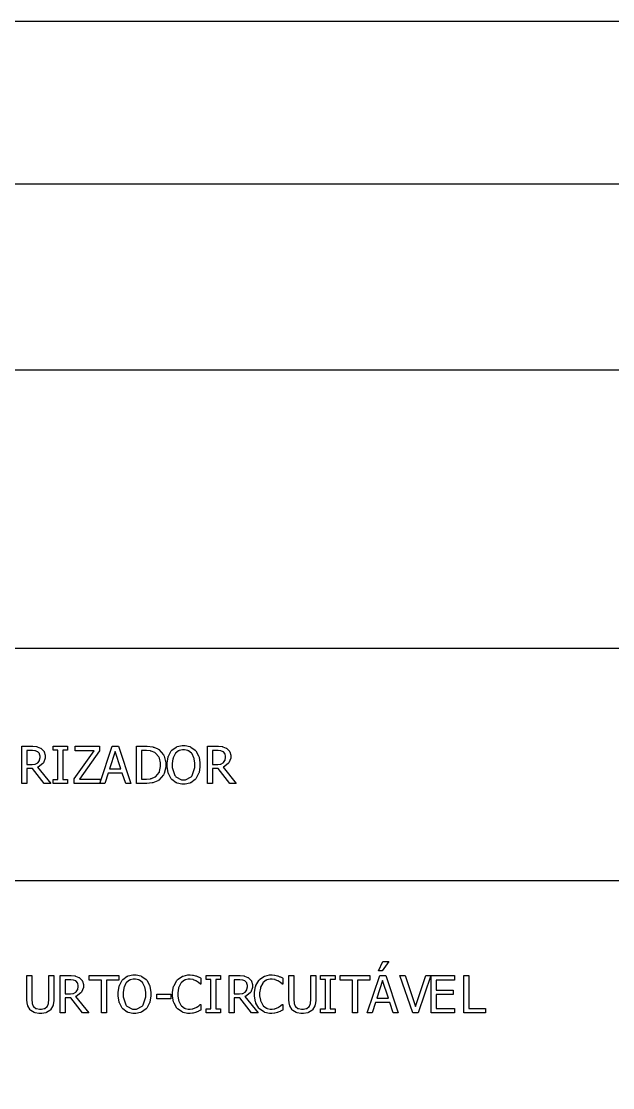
# Model space of a CAD drawing. Header units: millimetres. Extents: x 1974 to 2560, y 1429 to 1567.
# Drawn here: x 2483.112 to 2485.803, y 1527.845 to 1532.696 of the extents above; entities that cross this region are included whole.
import ezdxf

# ---------------------------------------------------------------- set-up
doc = ezdxf.new("R2010")
doc.units = ezdxf.units.MM
doc.layers.add('TEXTO', color=4, linetype='Continuous')
doc.layers.add('TIMBRE', color=7, linetype='Continuous')

msp = doc.modelspace()

# ---------------------------------------------------------------- linework, layer by layer
at = {"layer": 'TEXTO', "color": 0}
for p, q in [((2507.7976, 1531.9544), (2478.9131, 1531.9544)), ((2507.7976, 1531.1096), (2478.9131, 1531.1096)), ((2507.7976, 1529.8424), (2478.9131, 1529.8424)), ((2483.1148, 1529.2292), (2483.1148, 1529.3981)), ((2483.1148, 1529.3981), (2483.1583, 1529.3981)), ((2483.1583, 1529.3981), (2483.1644, 1529.3981)), ((2483.1644, 1529.3981), (2483.1811, 1529.3967)), ((2483.1811, 1529.3967), (2483.1827, 1529.3964)), ((2483.1827, 1529.3964), (2483.1843, 1529.3962)), ((2483.1843, 1529.3962), (2483.1999, 1529.39)), ((2483.1999, 1529.39), (2483.2013, 1529.389)), ((2483.2013, 1529.389), (2483.2028, 1529.3882)), ((2483.2028, 1529.3882), (2483.2145, 1529.3759)), ((2483.2572, 1529.3808), (2483.2572, 1529.3981)), ((2483.2572, 1529.3981), (2483.3228, 1529.3981)), ((2483.2788, 1529.3808), (2483.2572, 1529.3808)), ((2483.2788, 1529.2463), (2483.2788, 1529.3808)), ((2483.3228, 1529.3808), (2483.3013, 1529.3808)), ((2483.3013, 1529.3808), (2483.3013, 1529.2463)), ((2483.3228, 1529.3981), (2483.3228, 1529.3808)), ((2483.3569, 1529.3781), (2483.3569, 1529.3981)), ((2483.3569, 1529.3981), (2483.4685, 1529.3981)), ((2483.4685, 1529.3981), (2483.4685, 1529.3777)), ((2483.469, 1529.2292), (2483.5259, 1529.3981)), ((2483.5259, 1529.3981), (2483.5537, 1529.3981)), ((2483.5537, 1529.3981), (2483.6106, 1529.2292)), ((2483.6363, 1529.2292), (2483.6363, 1529.3981)), ((2483.6363, 1529.3981), (2483.6748, 1529.3981)), ((2483.6748, 1529.3981), (2483.6841, 1529.3981)), ((2483.6841, 1529.3981), (2483.7098, 1529.3951)), ((2483.7098, 1529.3951), (2483.7121, 1529.3945)), ((2483.7121, 1529.3945), (2483.7143, 1529.3939)), ((2483.7143, 1529.3939), (2483.7335, 1529.3858)), ((2483.7335, 1529.3858), (2483.7352, 1529.3847)), ((2483.7352, 1529.3847), (2483.7379, 1529.383)), ((2483.7379, 1529.383), (2483.759, 1529.3589)), ((2483.7959, 1529.3787), (2483.7976, 1529.3806)), ((2483.7976, 1529.3806), (2483.8172, 1529.3948)), ((2483.8172, 1529.3948), (2483.8195, 1529.3958)), ((2483.8195, 1529.3958), (2483.8217, 1529.3967)), ((2483.8217, 1529.3967), (2483.8432, 1529.4015)), ((2483.845, 1529.3822), (2483.8305, 1529.3787)), ((2483.8432, 1529.4015), (2483.8504, 1529.4015)), ((2483.8505, 1529.3822), (2483.845, 1529.3822)), ((2483.8504, 1529.4015), (2483.8581, 1529.4015)), ((2483.8553, 1529.3822), (2483.8505, 1529.3822)), ((2483.8701, 1529.3786), (2483.8553, 1529.3822)), ((2483.8581, 1529.4015), (2483.8791, 1529.3966)), ((2483.8791, 1529.3966), (2483.8814, 1529.3956)), ((2483.8814, 1529.3956), (2483.8836, 1529.3946)), ((2483.8836, 1529.3946), (2483.9031, 1529.3805)), ((2483.9031, 1529.3805), (2483.9048, 1529.3787)), ((2483.9591, 1529.2292), (2483.9591, 1529.3981)), ((2483.9591, 1529.3981), (2484.0027, 1529.3981)), ((2484.0027, 1529.3981), (2484.0087, 1529.3981)), ((2484.0087, 1529.3981), (2484.0254, 1529.3967)), ((2484.0254, 1529.3967), (2484.027, 1529.3964)), ((2484.027, 1529.3964), (2484.0286, 1529.3962)), ((2484.0286, 1529.3962), (2484.0441, 1529.39)), ((2484.0441, 1529.39), (2484.0456, 1529.389)), ((2484.0456, 1529.389), (2484.0471, 1529.3882)), ((2484.0471, 1529.3882), (2484.0588, 1529.3759)), ((2483.1595, 1529.3787), (2483.1373, 1529.3787)), ((2483.1373, 1529.3787), (2483.1373, 1529.315)), ((2483.1631, 1529.3787), (2483.1595, 1529.3787)), ((2483.1742, 1529.3777), (2483.1631, 1529.3787)), ((2483.1752, 1529.3774), (2483.1742, 1529.3777)), ((2483.1763, 1529.3772), (2483.1752, 1529.3774)), ((2483.1855, 1529.3735), (2483.1763, 1529.3772)), ((2483.1864, 1529.373), (2483.1855, 1529.3735)), ((2483.1873, 1529.3724), (2483.1864, 1529.373)), ((2483.194, 1529.3646), (2483.1873, 1529.3724)), ((2483.1883, 1529.3247), (2483.1944, 1529.334)), ((2483.1944, 1529.3636), (2483.194, 1529.3646)), ((2483.1948, 1529.3627), (2483.1944, 1529.3636)), ((2483.1944, 1529.334), (2483.1947, 1529.3351)), ((2483.1947, 1529.3351), (2483.1951, 1529.3363)), ((2483.1971, 1529.3538), (2483.1948, 1529.3627)), ((2483.1951, 1529.3363), (2483.1971, 1529.3471)), ((2483.1971, 1529.3506), (2483.1971, 1529.3538)), ((2483.1971, 1529.3471), (2483.1971, 1529.3506)), ((2483.1971, 1529.3506), (2483.1971, 1529.3506)), ((2483.2205, 1529.3444), (2483.2127, 1529.3233)), ((2483.2145, 1529.3759), (2483.2154, 1529.3744)), ((2483.2154, 1529.3744), (2483.2162, 1529.373)), ((2483.2162, 1529.373), (2483.2205, 1529.3574)), ((2483.2205, 1529.3574), (2483.2205, 1529.3522)), ((2483.2205, 1529.3522), (2483.2205, 1529.3444)), ((2483.3528, 1529.25), (2483.4432, 1529.3781)), ((2483.4432, 1529.3781), (2483.3569, 1529.3781)), ((2483.4685, 1529.3777), (2483.377, 1529.2491)), ((2483.5392, 1529.3751), (2483.5132, 1529.2955)), ((2483.5653, 1529.2955), (2483.5392, 1529.3751)), ((2483.6758, 1529.3787), (2483.6588, 1529.3787)), ((2483.6588, 1529.3787), (2483.6588, 1529.2484)), ((2483.6818, 1529.3787), (2483.6758, 1529.3787)), ((2483.6995, 1529.3768), (2483.6818, 1529.3787)), ((2483.7013, 1529.3763), (2483.6995, 1529.3768)), ((2483.7029, 1529.3759), (2483.7013, 1529.3763)), ((2483.7189, 1529.3695), (2483.7029, 1529.3759)), ((2483.7204, 1529.3686), (2483.7189, 1529.3695)), ((2483.7225, 1529.3673), (2483.7204, 1529.3686)), ((2483.7385, 1529.3494), (2483.7225, 1529.3673)), ((2483.7396, 1529.3471), (2483.7385, 1529.3494)), ((2483.7406, 1529.3448), (2483.7396, 1529.3471)), ((2483.7461, 1529.3221), (2483.7406, 1529.3448)), ((2483.759, 1529.3589), (2483.7605, 1529.3559)), ((2483.7605, 1529.3559), (2483.762, 1529.353)), ((2483.762, 1529.353), (2483.7695, 1529.3234)), ((2483.7757, 1529.323), (2483.78, 1529.3483)), ((2483.78, 1529.3483), (2483.781, 1529.3509)), ((2483.781, 1529.3509), (2483.7819, 1529.3537)), ((2483.7819, 1529.3537), (2483.7943, 1529.3767)), ((2483.7943, 1529.3767), (2483.7959, 1529.3787)), ((2483.8019, 1529.3409), (2483.799, 1529.3204)), ((2483.8026, 1529.343), (2483.8019, 1529.3409)), ((2483.8032, 1529.3453), (2483.8026, 1529.343)), ((2483.8118, 1529.3633), (2483.8032, 1529.3453)), ((2483.8129, 1529.3647), (2483.8118, 1529.3633)), ((2483.8141, 1529.3663), (2483.8129, 1529.3647)), ((2483.8275, 1529.3772), (2483.8141, 1529.3663)), ((2483.829, 1529.3779), (2483.8275, 1529.3772)), ((2483.8305, 1529.3787), (2483.829, 1529.3779)), ((2483.8717, 1529.3778), (2483.8701, 1529.3786)), ((2483.8732, 1529.3771), (2483.8717, 1529.3778)), ((2483.8867, 1529.3661), (2483.8732, 1529.3771)), ((2483.8879, 1529.3647), (2483.8867, 1529.3661)), ((2483.889, 1529.3633), (2483.8879, 1529.3647)), ((2483.8974, 1529.3455), (2483.889, 1529.3633)), ((2483.8981, 1529.3432), (2483.8974, 1529.3455)), ((2483.8987, 1529.3411), (2483.8981, 1529.3432)), ((2483.9017, 1529.321), (2483.8987, 1529.3411)), ((2483.9048, 1529.3787), (2483.9063, 1529.3768)), ((2483.9048, 1529.3787), (2483.9048, 1529.3787)), ((2483.9063, 1529.3768), (2483.9188, 1529.354)), ((2483.9188, 1529.354), (2483.9197, 1529.3511)), ((2483.9197, 1529.3511), (2483.9206, 1529.3484)), ((2483.9206, 1529.3484), (2483.925, 1529.3223)), ((2484.0038, 1529.3787), (2483.9816, 1529.3787)), ((2483.9816, 1529.3787), (2483.9816, 1529.315)), ((2484.0074, 1529.3787), (2484.0038, 1529.3787)), ((2484.0185, 1529.3777), (2484.0074, 1529.3787)), ((2484.0196, 1529.3774), (2484.0185, 1529.3777)), ((2484.0206, 1529.3772), (2484.0196, 1529.3774)), ((2484.0298, 1529.3735), (2484.0206, 1529.3772)), ((2484.0307, 1529.373), (2484.0298, 1529.3735)), ((2484.0316, 1529.3724), (2484.0307, 1529.373)), ((2484.0383, 1529.3646), (2484.0316, 1529.3724)), ((2484.0326, 1529.3247), (2484.0387, 1529.334)), ((2484.0388, 1529.3636), (2484.0383, 1529.3646)), ((2484.0387, 1529.334), (2484.039, 1529.3351)), ((2484.0391, 1529.3627), (2484.0388, 1529.3636)), ((2484.039, 1529.3351), (2484.0394, 1529.3363)), ((2484.0414, 1529.3538), (2484.0391, 1529.3627)), ((2484.0394, 1529.3363), (2484.0414, 1529.3471)), ((2484.0414, 1529.3506), (2484.0414, 1529.3538)), ((2484.0414, 1529.3471), (2484.0414, 1529.3506)), ((2484.0414, 1529.3506), (2484.0414, 1529.3506)), ((2484.0648, 1529.3444), (2484.057, 1529.3233)), ((2484.0588, 1529.3759), (2484.0597, 1529.3744)), ((2484.0597, 1529.3744), (2484.0605, 1529.373)), ((2484.0605, 1529.373), (2484.0648, 1529.3574)), ((2484.0648, 1529.3574), (2484.0648, 1529.3522)), ((2484.0648, 1529.3522), (2484.0648, 1529.3444)), ((2483.1373, 1529.315), (2483.157, 1529.315)), ((2483.1629, 1529.2963), (2483.1373, 1529.2963)), ((2483.1373, 1529.2963), (2483.1373, 1529.2292)), ((2483.157, 1529.315), (2483.1613, 1529.315)), ((2483.1613, 1529.315), (2483.173, 1529.3165)), ((2483.2165, 1529.2292), (2483.1629, 1529.2963)), ((2483.173, 1529.3165), (2483.1744, 1529.3166)), ((2483.1744, 1529.3166), (2483.1756, 1529.317)), ((2483.1756, 1529.317), (2483.1866, 1529.3229)), ((2483.1882, 1529.3037), (2483.1855, 1529.3026)), ((2483.1855, 1529.3026), (2483.2456, 1529.2292)), ((2483.1855, 1529.3026), (2483.1855, 1529.3026)), ((2483.1866, 1529.3229), (2483.1876, 1529.3237)), ((2483.1876, 1529.3237), (2483.1883, 1529.3247)), ((2483.2095, 1529.3191), (2483.1882, 1529.3037)), ((2483.2111, 1529.3211), (2483.2095, 1529.3191)), ((2483.2127, 1529.3233), (2483.2111, 1529.3211)), ((2483.5132, 1529.2955), (2483.5653, 1529.2955)), ((2483.5132, 1529.2955), (2483.5132, 1529.2955)), ((2483.7401, 1529.2808), (2483.7411, 1529.283)), ((2483.7411, 1529.283), (2483.7461, 1529.3061)), ((2483.7461, 1529.3138), (2483.7461, 1529.3221)), ((2483.7461, 1529.3061), (2483.7461, 1529.3138)), ((2483.7461, 1529.3138), (2483.7461, 1529.3138)), ((2483.7695, 1529.303), (2483.7616, 1529.2748)), ((2483.7695, 1529.3234), (2483.7695, 1529.3134)), ((2483.7695, 1529.3134), (2483.7695, 1529.303)), ((2483.7695, 1529.3134), (2483.7695, 1529.3134)), ((2483.7757, 1529.3135), (2483.7757, 1529.323)), ((2483.7757, 1529.305), (2483.7757, 1529.3135)), ((2483.78, 1529.2791), (2483.7757, 1529.305)), ((2483.799, 1529.3204), (2483.799, 1529.3135)), ((2483.799, 1529.3135), (2483.799, 1529.3009)), ((2483.799, 1529.3009), (2483.8107, 1529.2657)), ((2483.89, 1529.2657), (2483.9017, 1529.3016)), ((2483.9017, 1529.3135), (2483.9017, 1529.321)), ((2483.9017, 1529.3016), (2483.9017, 1529.3135)), ((2483.9017, 1529.3135), (2483.9017, 1529.3135)), ((2483.925, 1529.3043), (2483.9207, 1529.2793)), ((2483.925, 1529.3223), (2483.925, 1529.3135)), ((2483.925, 1529.3135), (2483.925, 1529.3043)), ((2483.9816, 1529.315), (2484.0013, 1529.315)), ((2484.0072, 1529.2963), (2483.9816, 1529.2963)), ((2483.9816, 1529.2963), (2483.9816, 1529.2292)), ((2484.0013, 1529.315), (2484.0056, 1529.315)), ((2484.0056, 1529.315), (2484.0173, 1529.3165)), ((2484.0608, 1529.2292), (2484.0072, 1529.2963)), ((2484.0173, 1529.3165), (2484.0187, 1529.3166)), ((2484.0187, 1529.3166), (2484.0199, 1529.317)), ((2484.0199, 1529.317), (2484.0309, 1529.3229)), ((2484.0325, 1529.3037), (2484.0298, 1529.3026)), ((2484.0298, 1529.3026), (2484.0899, 1529.2292)), ((2484.0298, 1529.3026), (2484.0298, 1529.3026)), ((2484.0309, 1529.3229), (2484.0319, 1529.3237)), ((2484.0319, 1529.3237), (2484.0326, 1529.3247)), ((2484.0538, 1529.3191), (2484.0325, 1529.3037)), ((2484.0554, 1529.3211), (2484.0538, 1529.3191)), ((2484.057, 1529.3233), (2484.0554, 1529.3211)), ((2483.2572, 1529.2292), (2483.2572, 1529.2463)), ((2483.2572, 1529.2463), (2483.2788, 1529.2463)), ((2483.3013, 1529.2463), (2483.3228, 1529.2463)), ((2483.3228, 1529.2463), (2483.3228, 1529.2292)), ((2483.3228, 1529.2463), (2483.3228, 1529.2463)), ((2483.3528, 1529.2292), (2483.3528, 1529.25)), ((2483.377, 1529.2491), (2483.4707, 1529.2491)), ((2483.4707, 1529.2491), (2483.4707, 1529.2292)), ((2483.4707, 1529.2491), (2483.4707, 1529.2491)), ((2483.507, 1529.2763), (2483.4917, 1529.2292)), ((2483.5715, 1529.2763), (2483.507, 1529.2763)), ((2483.5869, 1529.2292), (2483.5715, 1529.2763)), ((2483.6588, 1529.2484), (2483.6758, 1529.2484)), ((2483.6758, 1529.2484), (2483.6823, 1529.2484)), ((2483.6823, 1529.2484), (2483.7001, 1529.2504)), ((2483.7001, 1529.2504), (2483.702, 1529.2508)), ((2483.702, 1529.2508), (2483.7039, 1529.2512)), ((2483.7039, 1529.2512), (2483.721, 1529.2586)), ((2483.7328, 1529.2413), (2483.711, 1529.2324)), ((2483.721, 1529.2586), (2483.7226, 1529.2596)), ((2483.7226, 1529.2596), (2483.7245, 1529.261)), ((2483.7245, 1529.261), (2483.7392, 1529.2786)), ((2483.7349, 1529.2426), (2483.7328, 1529.2413)), ((2483.7375, 1529.2444), (2483.7349, 1529.2426)), ((2483.7585, 1529.2686), (2483.7375, 1529.2444)), ((2483.7392, 1529.2786), (2483.7401, 1529.2808)), ((2483.76, 1529.2717), (2483.7585, 1529.2686)), ((2483.7616, 1529.2748), (2483.76, 1529.2717)), ((2483.7809, 1529.2763), (2483.78, 1529.2791)), ((2483.7818, 1529.2736), (2483.7809, 1529.2763)), ((2483.7942, 1529.2506), (2483.7818, 1529.2736)), ((2483.7958, 1529.2486), (2483.7942, 1529.2506)), ((2483.7975, 1529.2468), (2483.7958, 1529.2486)), ((2483.8172, 1529.2324), (2483.7975, 1529.2468)), ((2483.8107, 1529.2657), (2483.813, 1529.2626)), ((2483.813, 1529.2626), (2483.8153, 1529.2597)), ((2483.8153, 1529.2597), (2483.8416, 1529.245)), ((2483.8416, 1529.245), (2483.8505, 1529.245)), ((2483.8505, 1529.245), (2483.8598, 1529.245)), ((2483.8598, 1529.245), (2483.8855, 1529.2597)), ((2483.903, 1529.2467), (2483.8829, 1529.2322)), ((2483.8855, 1529.2597), (2483.8878, 1529.2626)), ((2483.8878, 1529.2626), (2483.89, 1529.2657)), ((2483.9048, 1529.2486), (2483.903, 1529.2467)), ((2483.9064, 1529.2506), (2483.9048, 1529.2486)), ((2483.9189, 1529.2737), (2483.9064, 1529.2506)), ((2483.9198, 1529.2764), (2483.9189, 1529.2737)), ((2483.9207, 1529.2793), (2483.9198, 1529.2764)), ((2483.1373, 1529.2292), (2483.1148, 1529.2292)), ((2483.2456, 1529.2292), (2483.2165, 1529.2292)), ((2483.3228, 1529.2292), (2483.2572, 1529.2292)), ((2483.4707, 1529.2292), (2483.3528, 1529.2292)), ((2483.4917, 1529.2292), (2483.469, 1529.2292)), ((2483.4917, 1529.2292), (2483.4917, 1529.2292)), ((2483.6106, 1529.2292), (2483.5869, 1529.2292)), ((2483.6752, 1529.2292), (2483.6363, 1529.2292)), ((2483.683, 1529.2292), (2483.6752, 1529.2292)), ((2483.7067, 1529.2315), (2483.683, 1529.2292)), ((2483.7089, 1529.2319), (2483.7067, 1529.2315)), ((2483.711, 1529.2324), (2483.7089, 1529.2319)), ((2483.8195, 1529.2314), (2483.8172, 1529.2324)), ((2483.8217, 1529.2305), (2483.8195, 1529.2314)), ((2483.8426, 1529.2255), (2483.8217, 1529.2305)), ((2483.8504, 1529.2255), (2483.8426, 1529.2255)), ((2483.8573, 1529.2255), (2483.8504, 1529.2255)), ((2483.8783, 1529.2303), (2483.8573, 1529.2255)), ((2483.8806, 1529.2312), (2483.8783, 1529.2303)), ((2483.8829, 1529.2322), (2483.8806, 1529.2312)), ((2483.9816, 1529.2292), (2483.9591, 1529.2292)), ((2484.0899, 1529.2292), (2484.0608, 1529.2292)), ((2507.7976, 1528.7864), (2478.9131, 1528.7864)), ((2484.7371, 1528.3761), (2484.7573, 1528.4185)), ((2484.7849, 1528.4185), (2484.7539, 1528.3761)), ((2484.7573, 1528.4185), (2484.7849, 1528.4185)), ((2484.7573, 1528.4185), (2484.7573, 1528.4185)), ((2484.7539, 1528.3761), (2484.7371, 1528.3761)), ((2483.1376, 1528.2497), (2483.1376, 1528.355)), ((2483.1376, 1528.355), (2483.16, 1528.355)), ((2483.16, 1528.355), (2483.16, 1528.2497)), ((2483.2372, 1528.249), (2483.2372, 1528.355)), ((2483.2372, 1528.355), (2483.2597, 1528.355)), ((2483.2597, 1528.355), (2483.2597, 1528.2497)), ((2483.2886, 1528.1861), (2483.2886, 1528.355)), ((2483.2886, 1528.355), (2483.3322, 1528.355)), ((2483.3334, 1528.3357), (2483.3111, 1528.3357)), ((2483.3111, 1528.3357), (2483.3111, 1528.2719)), ((2483.3322, 1528.355), (2483.3382, 1528.355)), ((2483.337, 1528.3357), (2483.3334, 1528.3357)), ((2483.348, 1528.3347), (2483.337, 1528.3357)), ((2483.3382, 1528.355), (2483.3549, 1528.3537)), ((2483.3491, 1528.3344), (2483.348, 1528.3347)), ((2483.3502, 1528.3342), (2483.3491, 1528.3344)), ((2483.3594, 1528.3305), (2483.3502, 1528.3342)), ((2483.3549, 1528.3537), (2483.3566, 1528.3534)), ((2483.3566, 1528.3534), (2483.3581, 1528.3532)), ((2483.3581, 1528.3532), (2483.3736, 1528.347)), ((2483.3602, 1528.3299), (2483.3594, 1528.3305)), ((2483.3611, 1528.3293), (2483.3602, 1528.3299)), ((2483.3678, 1528.3215), (2483.3611, 1528.3293)), ((2483.3683, 1528.3205), (2483.3678, 1528.3215)), ((2483.3687, 1528.3196), (2483.3683, 1528.3205)), ((2483.3709, 1528.3107), (2483.3687, 1528.3196)), ((2483.3736, 1528.347), (2483.3752, 1528.346)), ((2483.3752, 1528.346), (2483.3766, 1528.3452)), ((2483.3766, 1528.3452), (2483.3883, 1528.3329)), ((2483.3883, 1528.3329), (2483.3891, 1528.3314)), ((2483.3891, 1528.3314), (2483.39, 1528.3299)), ((2483.39, 1528.3299), (2483.3944, 1528.3144)), ((2483.3944, 1528.3144), (2483.3944, 1528.3092)), ((2483.4204, 1528.335), (2483.4204, 1528.355)), ((2483.4204, 1528.355), (2483.5563, 1528.355)), ((2483.4771, 1528.335), (2483.4204, 1528.335)), ((2483.4771, 1528.1861), (2483.4771, 1528.335)), ((2483.5563, 1528.335), (2483.4996, 1528.335)), ((2483.4996, 1528.335), (2483.4996, 1528.1861)), ((2483.5563, 1528.355), (2483.5563, 1528.335)), ((2483.5584, 1528.3106), (2483.5709, 1528.3337)), ((2483.5709, 1528.3337), (2483.5725, 1528.3355)), ((2483.5725, 1528.3355), (2483.5741, 1528.3375)), ((2483.5741, 1528.3375), (2483.5938, 1528.3517)), ((2483.5882, 1528.3203), (2483.5797, 1528.3022)), ((2483.5894, 1528.3216), (2483.5882, 1528.3203)), ((2483.5906, 1528.3232), (2483.5894, 1528.3216)), ((2483.6041, 1528.3342), (2483.5906, 1528.3232)), ((2483.5938, 1528.3517), (2483.5961, 1528.3527)), ((2483.5961, 1528.3527), (2483.5983, 1528.3536)), ((2483.5983, 1528.3536), (2483.6197, 1528.3584)), ((2483.6056, 1528.3349), (2483.6041, 1528.3342)), ((2483.6071, 1528.3357), (2483.6056, 1528.3349)), ((2483.6216, 1528.3391), (2483.6071, 1528.3357)), ((2483.6197, 1528.3584), (2483.6268, 1528.3584)), ((2483.6269, 1528.3391), (2483.6216, 1528.3391)), ((2483.6268, 1528.3584), (2483.6346, 1528.3584)), ((2483.6318, 1528.3391), (2483.6269, 1528.3391)), ((2483.6466, 1528.3355), (2483.6318, 1528.3391)), ((2483.6346, 1528.3584), (2483.6557, 1528.3536)), ((2483.6483, 1528.3348), (2483.6466, 1528.3355)), ((2483.6498, 1528.3341), (2483.6483, 1528.3348)), ((2483.6632, 1528.3231), (2483.6498, 1528.3341)), ((2483.6557, 1528.3536), (2483.658, 1528.3526)), ((2483.658, 1528.3526), (2483.6602, 1528.3516)), ((2483.6602, 1528.3516), (2483.6796, 1528.3374)), ((2483.6644, 1528.3216), (2483.6632, 1528.3231)), ((2483.6654, 1528.3203), (2483.6644, 1528.3216)), ((2483.6739, 1528.3024), (2483.6654, 1528.3203)), ((2483.6796, 1528.3374), (2483.6813, 1528.3355)), ((2483.6813, 1528.3355), (2483.6828, 1528.3337)), ((2483.6813, 1528.3355), (2483.6813, 1528.3355)), ((2483.6828, 1528.3337), (2483.6953, 1528.3108)), ((2483.8068, 1528.31), (2483.8199, 1528.3329)), ((2483.8199, 1528.3329), (2483.8216, 1528.3348)), ((2483.8216, 1528.3348), (2483.8233, 1528.3367)), ((2483.8233, 1528.3367), (2483.8433, 1528.3511)), ((2483.8378, 1528.3201), (2483.8285, 1528.302)), ((2483.839, 1528.3214), (2483.8378, 1528.3201)), ((2483.8402, 1528.3229), (2483.839, 1528.3214)), ((2483.8542, 1528.3339), (2483.8402, 1528.3229)), ((2483.8433, 1528.3511), (2483.8456, 1528.3521)), ((2483.8456, 1528.3521), (2483.8478, 1528.3531)), ((2483.8478, 1528.3531), (2483.8694, 1528.3581)), ((2483.8559, 1528.3345), (2483.8542, 1528.3339)), ((2483.8574, 1528.3353), (2483.8559, 1528.3345)), ((2483.8712, 1528.3389), (2483.8574, 1528.3353)), ((2483.8694, 1528.3581), (2483.8765, 1528.3581)), ((2483.8763, 1528.3389), (2483.8712, 1528.3389)), ((2483.8804, 1528.3389), (2483.8763, 1528.3389)), ((2483.8765, 1528.3581), (2483.8805, 1528.3581)), ((2483.8927, 1528.337), (2483.8804, 1528.3389)), ((2483.8805, 1528.3581), (2483.8912, 1528.3571)), ((2483.8912, 1528.3571), (2483.8925, 1528.3568)), ((2483.8925, 1528.3568), (2483.8937, 1528.3566)), ((2483.8939, 1528.3366), (2483.8927, 1528.337)), ((2483.8937, 1528.3566), (2483.9053, 1528.354)), ((2483.8952, 1528.3362), (2483.8939, 1528.3366)), ((2483.9069, 1528.3314), (2483.8952, 1528.3362)), ((2483.9053, 1528.354), (2483.9063, 1528.3536)), ((2483.9063, 1528.3536), (2483.9072, 1528.3534)), ((2483.908, 1528.3308), (2483.9069, 1528.3314)), ((2483.9072, 1528.3534), (2483.9165, 1528.3498)), ((2483.9091, 1528.3303), (2483.908, 1528.3308)), ((2483.9186, 1528.3239), (2483.9091, 1528.3303)), ((2483.9165, 1528.3498), (2483.9175, 1528.3493)), ((2483.9175, 1528.3493), (2483.9184, 1528.349)), ((2483.9184, 1528.349), (2483.9278, 1528.3443)), ((2483.9193, 1528.3232), (2483.9186, 1528.3239)), ((2483.9201, 1528.3227), (2483.9193, 1528.3232)), ((2483.9264, 1528.3171), (2483.9201, 1528.3227)), ((2483.9269, 1528.3167), (2483.9264, 1528.3171)), ((2483.9287, 1528.3167), (2483.9269, 1528.3167)), ((2483.9278, 1528.3443), (2483.9287, 1528.3437)), ((2483.9287, 1528.3437), (2483.9287, 1528.3167)), ((2483.9526, 1528.3378), (2483.9526, 1528.355)), ((2483.9526, 1528.355), (2484.0182, 1528.355)), ((2483.9742, 1528.3378), (2483.9526, 1528.3378)), ((2483.9742, 1528.2033), (2483.9742, 1528.3378)), ((2484.0182, 1528.3378), (2483.9966, 1528.3378)), ((2483.9966, 1528.3378), (2483.9966, 1528.2033)), ((2484.0182, 1528.355), (2484.0182, 1528.3378)), ((2484.0585, 1528.1861), (2484.0585, 1528.355)), ((2484.0585, 1528.355), (2484.102, 1528.355)), ((2484.1032, 1528.3357), (2484.081, 1528.3357)), ((2484.081, 1528.3357), (2484.081, 1528.2719)), ((2484.102, 1528.355), (2484.108, 1528.355)), ((2484.1068, 1528.3357), (2484.1032, 1528.3357)), ((2484.1178, 1528.3347), (2484.1068, 1528.3357)), ((2484.108, 1528.355), (2484.1247, 1528.3537)), ((2484.1189, 1528.3344), (2484.1178, 1528.3347)), ((2484.12, 1528.3342), (2484.1189, 1528.3344)), ((2484.1292, 1528.3305), (2484.12, 1528.3342)), ((2484.1247, 1528.3537), (2484.1264, 1528.3534)), ((2484.1264, 1528.3534), (2484.1279, 1528.3532)), ((2484.1279, 1528.3532), (2484.1434, 1528.347)), ((2484.13, 1528.3299), (2484.1292, 1528.3305)), ((2484.1309, 1528.3293), (2484.13, 1528.3299)), ((2484.1376, 1528.3215), (2484.1309, 1528.3293)), ((2484.1381, 1528.3205), (2484.1376, 1528.3215)), ((2484.1385, 1528.3196), (2484.1381, 1528.3205)), ((2484.1407, 1528.3107), (2484.1385, 1528.3196)), ((2484.1434, 1528.347), (2484.145, 1528.346)), ((2484.145, 1528.346), (2484.1464, 1528.3452)), ((2484.1464, 1528.3452), (2484.1582, 1528.3329)), ((2484.1582, 1528.3329), (2484.159, 1528.3314)), ((2484.159, 1528.3314), (2484.1598, 1528.3299)), ((2484.1598, 1528.3299), (2484.1642, 1528.3144)), ((2484.1642, 1528.3144), (2484.1642, 1528.3092)), ((2484.1793, 1528.31), (2484.1924, 1528.3329)), ((2484.1924, 1528.3329), (2484.1942, 1528.3348)), ((2484.1942, 1528.3348), (2484.1958, 1528.3367)), ((2484.1958, 1528.3367), (2484.2158, 1528.3511)), ((2484.2103, 1528.3201), (2484.2011, 1528.302)), ((2484.2116, 1528.3214), (2484.2103, 1528.3201)), ((2484.2127, 1528.3229), (2484.2116, 1528.3214)), ((2484.2268, 1528.3339), (2484.2127, 1528.3229)), ((2484.2158, 1528.3511), (2484.2181, 1528.3521)), ((2484.2181, 1528.3521), (2484.2204, 1528.3531)), ((2484.2204, 1528.3531), (2484.2419, 1528.3581)), ((2484.2284, 1528.3345), (2484.2268, 1528.3339)), ((2484.23, 1528.3353), (2484.2284, 1528.3345)), ((2484.2437, 1528.3389), (2484.23, 1528.3353)), ((2484.2419, 1528.3581), (2484.2491, 1528.3581)), ((2484.2489, 1528.3389), (2484.2437, 1528.3389)), ((2484.253, 1528.3389), (2484.2489, 1528.3389)), ((2484.2491, 1528.3581), (2484.2531, 1528.3581)), ((2484.2652, 1528.337), (2484.253, 1528.3389)), ((2484.2531, 1528.3581), (2484.2637, 1528.3571)), ((2484.2637, 1528.3571), (2484.265, 1528.3568)), ((2484.265, 1528.3568), (2484.2662, 1528.3566)), ((2484.2665, 1528.3366), (2484.2652, 1528.337)), ((2484.2662, 1528.3566), (2484.2777, 1528.354)), ((2484.2677, 1528.3362), (2484.2665, 1528.3366)), ((2484.2795, 1528.3314), (2484.2677, 1528.3362)), ((2484.2777, 1528.354), (2484.2788, 1528.3536)), ((2484.2788, 1528.3536), (2484.2797, 1528.3534)), ((2484.2805, 1528.3308), (2484.2795, 1528.3314)), ((2484.2797, 1528.3534), (2484.2891, 1528.3498)), ((2484.2816, 1528.3303), (2484.2805, 1528.3308)), ((2484.2911, 1528.3239), (2484.2816, 1528.3303)), ((2484.2891, 1528.3498), (2484.29, 1528.3493)), ((2484.29, 1528.3493), (2484.2909, 1528.349)), ((2484.2909, 1528.349), (2484.3003, 1528.3443)), ((2484.2919, 1528.3232), (2484.2911, 1528.3239)), ((2484.2926, 1528.3227), (2484.2919, 1528.3232)), ((2484.2989, 1528.3171), (2484.2926, 1528.3227)), ((2484.2994, 1528.3167), (2484.2989, 1528.3171)), ((2484.3013, 1528.3167), (2484.2994, 1528.3167)), ((2484.3003, 1528.3443), (2484.3013, 1528.3437)), ((2484.3013, 1528.3437), (2484.3013, 1528.3167)), ((2484.3297, 1528.2497), (2484.3297, 1528.355)), ((2484.3297, 1528.355), (2484.3521, 1528.355)), ((2484.3521, 1528.355), (2484.3521, 1528.2497)), ((2484.4293, 1528.249), (2484.4293, 1528.355)), ((2484.4293, 1528.355), (2484.4518, 1528.355)), ((2484.4518, 1528.355), (2484.4518, 1528.2497)), ((2484.4742, 1528.3378), (2484.4742, 1528.355)), ((2484.4742, 1528.355), (2484.5397, 1528.355)), ((2484.4957, 1528.3378), (2484.4742, 1528.3378)), ((2484.4957, 1528.2033), (2484.4957, 1528.3378)), ((2484.5397, 1528.3378), (2484.5182, 1528.3378)), ((2484.5182, 1528.3378), (2484.5182, 1528.2033)), ((2484.5397, 1528.355), (2484.5397, 1528.3378)), ((2484.5627, 1528.335), (2484.5627, 1528.355)), ((2484.5627, 1528.355), (2484.6987, 1528.355)), ((2484.6195, 1528.335), (2484.5627, 1528.335)), ((2484.6195, 1528.1861), (2484.6195, 1528.335)), ((2484.6987, 1528.335), (2484.642, 1528.335)), ((2484.642, 1528.335), (2484.642, 1528.1861)), ((2484.6859, 1528.1861), (2484.7429, 1528.355)), ((2484.6987, 1528.355), (2484.6987, 1528.335)), ((2484.7562, 1528.3321), (2484.7302, 1528.2524)), ((2484.7429, 1528.355), (2484.7706, 1528.355)), ((2484.7823, 1528.2524), (2484.7562, 1528.3321)), ((2484.7706, 1528.355), (2484.8276, 1528.1861)), ((2484.8933, 1528.1861), (2484.8351, 1528.355)), ((2484.8351, 1528.355), (2484.8592, 1528.355)), ((2484.8592, 1528.355), (2484.906, 1528.2148)), ((2484.906, 1528.2148), (2484.9527, 1528.355)), ((2484.9756, 1528.355), (2484.9175, 1528.1861)), ((2484.9527, 1528.355), (2484.9756, 1528.355)), ((2484.9527, 1528.355), (2484.9527, 1528.355)), ((2484.9775, 1528.1861), (2484.9775, 1528.355)), ((2484.9775, 1528.355), (2485.0831, 1528.355)), ((2485.0831, 1528.335), (2484.9999, 1528.335)), ((2484.9999, 1528.335), (2484.9999, 1528.2887)), ((2485.0831, 1528.355), (2485.0831, 1528.335)), ((2485.1264, 1528.1861), (2485.1264, 1528.355)), ((2485.1264, 1528.355), (2485.1489, 1528.355)), ((2485.1489, 1528.355), (2485.1489, 1528.2061)), ((2483.3111, 1528.2719), (2483.3309, 1528.2719)), ((2483.3309, 1528.2719), (2483.3351, 1528.2719)), ((2483.3351, 1528.2719), (2483.3469, 1528.2734)), ((2483.3469, 1528.2734), (2483.3482, 1528.2737)), ((2483.3482, 1528.2737), (2483.3495, 1528.2739)), ((2483.3495, 1528.2739), (2483.3603, 1528.2798)), ((2483.3603, 1528.2798), (2483.3613, 1528.2807)), ((2483.3613, 1528.2807), (2483.3621, 1528.2815)), ((2483.3833, 1528.276), (2483.362, 1528.2607)), ((2483.3621, 1528.2815), (2483.3682, 1528.291)), ((2483.3682, 1528.291), (2483.3686, 1528.292)), ((2483.3686, 1528.292), (2483.369, 1528.2932)), ((2483.369, 1528.2932), (2483.3709, 1528.3039)), ((2483.3709, 1528.3075), (2483.3709, 1528.3107)), ((2483.3709, 1528.3039), (2483.3709, 1528.3075)), ((2483.3709, 1528.3075), (2483.3709, 1528.3075)), ((2483.385, 1528.278), (2483.3833, 1528.276)), ((2483.3865, 1528.2802), (2483.385, 1528.278)), ((2483.3944, 1528.3014), (2483.3865, 1528.2802)), ((2483.3944, 1528.3092), (2483.3944, 1528.3014)), ((2483.5522, 1528.2799), (2483.5566, 1528.3053)), ((2483.5522, 1528.2705), (2483.5522, 1528.2799)), ((2483.5522, 1528.262), (2483.5522, 1528.2705)), ((2483.5566, 1528.3053), (2483.5575, 1528.3079)), ((2483.5575, 1528.3079), (2483.5584, 1528.3106)), ((2483.5785, 1528.2978), (2483.5756, 1528.2774)), ((2483.5756, 1528.2774), (2483.5756, 1528.2705)), ((2483.5756, 1528.2705), (2483.5756, 1528.2578)), ((2483.5791, 1528.3), (2483.5785, 1528.2978)), ((2483.5797, 1528.3022), (2483.5791, 1528.3)), ((2483.6746, 1528.3002), (2483.6739, 1528.3024)), ((2483.6752, 1528.298), (2483.6746, 1528.3002)), ((2483.6783, 1528.278), (2483.6752, 1528.298)), ((2483.6783, 1528.2705), (2483.6783, 1528.278)), ((2483.6783, 1528.2585), (2483.6783, 1528.2705)), ((2483.6783, 1528.2705), (2483.6783, 1528.2705)), ((2483.6953, 1528.3108), (2483.6963, 1528.308)), ((2483.6963, 1528.308), (2483.6972, 1528.3053)), ((2483.6972, 1528.3053), (2483.7016, 1528.2792)), ((2483.7016, 1528.2792), (2483.7016, 1528.2705)), ((2483.7016, 1528.2705), (2483.7016, 1528.2613)), ((2483.7287, 1528.2497), (2483.7287, 1528.2703)), ((2483.7287, 1528.2703), (2483.7927, 1528.2703)), ((2483.7927, 1528.2703), (2483.7927, 1528.2497)), ((2483.7927, 1528.2703), (2483.7927, 1528.2703)), ((2483.8006, 1528.2796), (2483.8049, 1528.3047)), ((2483.8006, 1528.2704), (2483.8006, 1528.2796)), ((2483.8006, 1528.2616), (2483.8006, 1528.2704)), ((2483.8049, 1528.3047), (2483.8059, 1528.3073)), ((2483.8059, 1528.3073), (2483.8068, 1528.31)), ((2483.8273, 1528.2977), (2483.824, 1528.2773)), ((2483.824, 1528.2773), (2483.824, 1528.2704)), ((2483.824, 1528.2704), (2483.824, 1528.2629)), ((2483.8279, 1528.2998), (2483.8273, 1528.2977)), ((2483.8285, 1528.302), (2483.8279, 1528.2998)), ((2484.081, 1528.2719), (2484.1007, 1528.2719)), ((2484.1007, 1528.2719), (2484.1049, 1528.2719)), ((2484.1049, 1528.2719), (2484.1167, 1528.2734)), ((2484.1167, 1528.2734), (2484.118, 1528.2737)), ((2484.118, 1528.2737), (2484.1193, 1528.2739)), ((2484.1193, 1528.2739), (2484.1302, 1528.2798)), ((2484.1302, 1528.2798), (2484.1312, 1528.2807)), ((2484.1312, 1528.2807), (2484.132, 1528.2815)), ((2484.1531, 1528.276), (2484.1318, 1528.2607)), ((2484.132, 1528.2815), (2484.138, 1528.291)), ((2484.138, 1528.291), (2484.1384, 1528.292)), ((2484.1384, 1528.292), (2484.1388, 1528.2932)), ((2484.1388, 1528.2932), (2484.1407, 1528.3039)), ((2484.1407, 1528.3075), (2484.1407, 1528.3107)), ((2484.1407, 1528.3039), (2484.1407, 1528.3075)), ((2484.1407, 1528.3075), (2484.1407, 1528.3075)), ((2484.1548, 1528.278), (2484.1531, 1528.276)), ((2484.1563, 1528.2802), (2484.1548, 1528.278)), ((2484.1642, 1528.3014), (2484.1563, 1528.2802)), ((2484.1642, 1528.3092), (2484.1642, 1528.3014)), ((2484.1731, 1528.2796), (2484.1775, 1528.3047)), ((2484.1731, 1528.2704), (2484.1731, 1528.2796)), ((2484.1731, 1528.2616), (2484.1731, 1528.2704)), ((2484.1775, 1528.3047), (2484.1785, 1528.3073)), ((2484.1785, 1528.3073), (2484.1793, 1528.31)), ((2484.1997, 1528.2977), (2484.1965, 1528.2773)), ((2484.1965, 1528.2773), (2484.1965, 1528.2704)), ((2484.1965, 1528.2704), (2484.1965, 1528.2629)), ((2484.2004, 1528.2998), (2484.1997, 1528.2977)), ((2484.2011, 1528.302), (2484.2004, 1528.2998)), ((2484.9999, 1528.2887), (2485.0774, 1528.2887)), ((2485.0774, 1528.2688), (2484.9999, 1528.2688)), ((2484.9999, 1528.2688), (2484.9999, 1528.2061)), ((2485.0774, 1528.2887), (2485.0774, 1528.2688)), ((2483.1376, 1528.2426), (2483.1376, 1528.2497)), ((2483.1405, 1528.2214), (2483.1376, 1528.2426)), ((2483.1412, 1528.2192), (2483.1405, 1528.2214)), ((2483.1418, 1528.2172), (2483.1412, 1528.2192)), ((2483.1521, 1528.1997), (2483.1418, 1528.2172)), ((2483.16, 1528.2497), (2483.16, 1528.2447)), ((2483.16, 1528.2447), (2483.1612, 1528.2313)), ((2483.1612, 1528.2313), (2483.1615, 1528.2299)), ((2483.1615, 1528.2299), (2483.1616, 1528.2287)), ((2483.1616, 1528.2287), (2483.1665, 1528.2166)), ((2483.1665, 1528.2166), (2483.1673, 1528.2156)), ((2483.2301, 1528.2156), (2483.2307, 1528.2167)), ((2483.2307, 1528.2167), (2483.2355, 1528.2287)), ((2483.2355, 1528.2287), (2483.2358, 1528.2299)), ((2483.2358, 1528.2299), (2483.236, 1528.2313)), ((2483.236, 1528.2313), (2483.2372, 1528.2447)), ((2483.2372, 1528.2447), (2483.2372, 1528.249)), ((2483.2556, 1528.2174), (2483.2451, 1528.1995)), ((2483.2562, 1528.2195), (2483.2556, 1528.2174)), ((2483.2567, 1528.2216), (2483.2562, 1528.2195)), ((2483.2597, 1528.2421), (2483.2567, 1528.2216)), ((2483.2597, 1528.2497), (2483.2597, 1528.2421)), ((2483.3368, 1528.2532), (2483.3111, 1528.2532)), ((2483.3111, 1528.2532), (2483.3111, 1528.1861)), ((2483.3902, 1528.1861), (2483.3368, 1528.2532)), ((2483.362, 1528.2607), (2483.3593, 1528.2596)), ((2483.3593, 1528.2596), (2483.4194, 1528.1861)), ((2483.3593, 1528.2596), (2483.3593, 1528.2596)), ((2483.5566, 1528.2361), (2483.5522, 1528.262)), ((2483.5575, 1528.2333), (2483.5566, 1528.2361)), ((2483.5583, 1528.2306), (2483.5575, 1528.2333)), ((2483.5708, 1528.2075), (2483.5583, 1528.2306)), ((2483.5756, 1528.2578), (2483.5872, 1528.2226)), ((2483.5872, 1528.2226), (2483.5895, 1528.2196)), ((2483.5895, 1528.2196), (2483.5918, 1528.2167)), ((2483.5918, 1528.2167), (2483.6181, 1528.202)), ((2483.6363, 1528.202), (2483.6621, 1528.2167)), ((2483.6621, 1528.2167), (2483.6644, 1528.2196)), ((2483.6644, 1528.2196), (2483.6666, 1528.2226)), ((2483.6666, 1528.2226), (2483.6783, 1528.2585)), ((2483.6955, 1528.2307), (2483.6829, 1528.2075)), ((2483.6964, 1528.2334), (2483.6955, 1528.2307)), ((2483.6973, 1528.2362), (2483.6964, 1528.2334)), ((2483.7016, 1528.2613), (2483.6973, 1528.2362)), ((2483.7927, 1528.2497), (2483.7287, 1528.2497)), ((2483.8051, 1528.2354), (2483.8006, 1528.2616)), ((2483.8061, 1528.2326), (2483.8051, 1528.2354)), ((2483.807, 1528.2299), (2483.8061, 1528.2326)), ((2483.82, 1528.2071), (2483.807, 1528.2299)), ((2483.824, 1528.2629), (2483.8274, 1528.2426)), ((2483.8274, 1528.2426), (2483.8281, 1528.2405)), ((2483.8281, 1528.2405), (2483.8288, 1528.2385)), ((2483.8288, 1528.2385), (2483.8383, 1528.2208)), ((2483.8383, 1528.2208), (2483.8396, 1528.2194)), ((2483.8396, 1528.2194), (2483.8408, 1528.218)), ((2483.8408, 1528.218), (2483.8545, 1528.2074)), ((2483.9101, 1528.2114), (2483.9191, 1528.2174)), ((2483.9191, 1528.2174), (2483.9199, 1528.218)), ((2483.9199, 1528.218), (2483.9206, 1528.2187)), ((2483.9206, 1528.2187), (2483.9266, 1528.2239)), ((2483.9266, 1528.2239), (2483.9271, 1528.2243)), ((2483.9271, 1528.2243), (2483.9287, 1528.2243)), ((2483.9287, 1528.2243), (2483.9287, 1528.1975)), ((2484.1066, 1528.2532), (2484.081, 1528.2532)), ((2484.081, 1528.2532), (2484.081, 1528.1861)), ((2484.1601, 1528.1861), (2484.1066, 1528.2532)), ((2484.1318, 1528.2607), (2484.1292, 1528.2596)), ((2484.1292, 1528.2596), (2484.1892, 1528.1861)), ((2484.1292, 1528.2596), (2484.1292, 1528.2596)), ((2484.1777, 1528.2354), (2484.1731, 1528.2616)), ((2484.1786, 1528.2326), (2484.1777, 1528.2354)), ((2484.1795, 1528.2299), (2484.1786, 1528.2326)), ((2484.1925, 1528.2071), (2484.1795, 1528.2299)), ((2484.1965, 1528.2629), (2484.1999, 1528.2426)), ((2484.1999, 1528.2426), (2484.2007, 1528.2405)), ((2484.2007, 1528.2405), (2484.2013, 1528.2385)), ((2484.2013, 1528.2385), (2484.2109, 1528.2208)), ((2484.2109, 1528.2208), (2484.2121, 1528.2194)), ((2484.2121, 1528.2194), (2484.2133, 1528.218)), ((2484.2133, 1528.218), (2484.2271, 1528.2074)), ((2484.2827, 1528.2114), (2484.2917, 1528.2174)), ((2484.2917, 1528.2174), (2484.2924, 1528.218)), ((2484.2924, 1528.218), (2484.2931, 1528.2187)), ((2484.2931, 1528.2187), (2484.299, 1528.2239)), ((2484.299, 1528.2239), (2484.2995, 1528.2243)), ((2484.2995, 1528.2243), (2484.3013, 1528.2243)), ((2484.3013, 1528.2243), (2484.3013, 1528.1975)), ((2484.3297, 1528.2426), (2484.3297, 1528.2497)), ((2484.3326, 1528.2214), (2484.3297, 1528.2426)), ((2484.3333, 1528.2192), (2484.3326, 1528.2214)), ((2484.3339, 1528.2172), (2484.3333, 1528.2192)), ((2484.3442, 1528.1997), (2484.3339, 1528.2172)), ((2484.3521, 1528.2497), (2484.3521, 1528.2447)), ((2484.3521, 1528.2447), (2484.3533, 1528.2313)), ((2484.3533, 1528.2313), (2484.3536, 1528.2299)), ((2484.3536, 1528.2299), (2484.3538, 1528.2287)), ((2484.3538, 1528.2287), (2484.3586, 1528.2166)), ((2484.3586, 1528.2166), (2484.3594, 1528.2156)), ((2484.4222, 1528.2156), (2484.4228, 1528.2167)), ((2484.4228, 1528.2167), (2484.4276, 1528.2287)), ((2484.4276, 1528.2287), (2484.4279, 1528.2299)), ((2484.4279, 1528.2299), (2484.4281, 1528.2313)), ((2484.4281, 1528.2313), (2484.4293, 1528.2447)), ((2484.4293, 1528.2447), (2484.4293, 1528.249)), ((2484.4476, 1528.2174), (2484.4372, 1528.1995)), ((2484.4483, 1528.2195), (2484.4476, 1528.2174)), ((2484.4488, 1528.2216), (2484.4483, 1528.2195)), ((2484.4518, 1528.2421), (2484.4488, 1528.2216)), ((2484.4518, 1528.2497), (2484.4518, 1528.2421)), ((2484.724, 1528.2333), (2484.7086, 1528.1861)), ((2484.7885, 1528.2333), (2484.724, 1528.2333)), ((2484.7302, 1528.2524), (2484.7823, 1528.2524)), ((2484.7302, 1528.2524), (2484.7302, 1528.2524)), ((2484.8038, 1528.1861), (2484.7885, 1528.2333)), ((2483.1537, 1528.1981), (2483.1521, 1528.1997)), ((2483.155, 1528.1969), (2483.1537, 1528.1981)), ((2483.1708, 1528.1871), (2483.155, 1528.1969)), ((2483.1673, 1528.2156), (2483.168, 1528.2145)), ((2483.168, 1528.2145), (2483.1782, 1528.2059)), ((2483.1726, 1528.1865), (2483.1708, 1528.1871)), ((2483.1745, 1528.1859), (2483.1726, 1528.1865)), ((2483.1921, 1528.1826), (2483.1745, 1528.1859)), ((2483.1782, 1528.2059), (2483.1796, 1528.2053)), ((2483.1796, 1528.2053), (2483.1809, 1528.2047)), ((2483.1809, 1528.2047), (2483.1942, 1528.2018)), ((2483.1986, 1528.1826), (2483.1921, 1528.1826)), ((2483.1942, 1528.2018), (2483.1986, 1528.2018)), ((2483.1986, 1528.2018), (2483.2033, 1528.2018)), ((2483.2046, 1528.1826), (2483.1986, 1528.1826)), ((2483.1986, 1528.1826), (2483.1986, 1528.1826)), ((2483.2033, 1528.2018), (2483.2159, 1528.2047)), ((2483.223, 1528.1859), (2483.2046, 1528.1826)), ((2483.2159, 1528.2047), (2483.2173, 1528.2053)), ((2483.2173, 1528.2053), (2483.2187, 1528.2059)), ((2483.2187, 1528.2059), (2483.2293, 1528.2145)), ((2483.2248, 1528.1865), (2483.223, 1528.1859)), ((2483.2266, 1528.1871), (2483.2248, 1528.1865)), ((2483.2423, 1528.1969), (2483.2266, 1528.1871)), ((2483.2293, 1528.2145), (2483.2301, 1528.2156)), ((2483.2436, 1528.1981), (2483.2423, 1528.1969)), ((2483.2451, 1528.1995), (2483.2436, 1528.1981)), ((2483.3111, 1528.1861), (2483.2886, 1528.1861)), ((2483.4194, 1528.1861), (2483.3902, 1528.1861)), ((2483.4996, 1528.1861), (2483.4771, 1528.1861)), ((2483.4996, 1528.1861), (2483.4996, 1528.1861)), ((2483.5724, 1528.2056), (2483.5708, 1528.2075)), ((2483.5741, 1528.2038), (2483.5724, 1528.2056)), ((2483.5937, 1528.1894), (2483.5741, 1528.2038)), ((2483.596, 1528.1884), (2483.5937, 1528.1894)), ((2483.5982, 1528.1874), (2483.596, 1528.1884)), ((2483.6191, 1528.1826), (2483.5982, 1528.1874)), ((2483.6181, 1528.202), (2483.6269, 1528.202)), ((2483.6268, 1528.1826), (2483.6191, 1528.1826)), ((2483.6338, 1528.1826), (2483.6268, 1528.1826)), ((2483.6269, 1528.202), (2483.6363, 1528.202)), ((2483.6549, 1528.1874), (2483.6338, 1528.1826)), ((2483.6572, 1528.1882), (2483.6549, 1528.1874)), ((2483.6594, 1528.1892), (2483.6572, 1528.1882)), ((2483.6795, 1528.2036), (2483.6594, 1528.1892)), ((2483.6813, 1528.2056), (2483.6795, 1528.2036)), ((2483.6829, 1528.2075), (2483.6813, 1528.2056)), ((2483.8217, 1528.2052), (2483.82, 1528.2071)), ((2483.8234, 1528.2033), (2483.8217, 1528.2052)), ((2483.8435, 1528.1896), (2483.8234, 1528.2033)), ((2483.8458, 1528.1885), (2483.8435, 1528.1896)), ((2483.848, 1528.1877), (2483.8458, 1528.1885)), ((2483.8686, 1528.1831), (2483.848, 1528.1877)), ((2483.8545, 1528.2074), (2483.8562, 1528.2066)), ((2483.8562, 1528.2066), (2483.8577, 1528.2059)), ((2483.8577, 1528.2059), (2483.8717, 1528.2025)), ((2483.8763, 1528.1831), (2483.8686, 1528.1831)), ((2483.8717, 1528.2025), (2483.8763, 1528.2025)), ((2483.8763, 1528.2025), (2483.8808, 1528.2025)), ((2483.88, 1528.1831), (2483.8763, 1528.1831)), ((2483.8763, 1528.1831), (2483.8763, 1528.1831)), ((2483.8916, 1528.184), (2483.88, 1528.1831)), ((2483.8808, 1528.2025), (2483.8929, 1528.2044)), ((2483.8927, 1528.1843), (2483.8916, 1528.184)), ((2483.8936, 1528.1845), (2483.8927, 1528.1843)), ((2483.8929, 1528.2044), (2483.8944, 1528.2048)), ((2483.9051, 1528.1876), (2483.8936, 1528.1845)), ((2483.8944, 1528.2048), (2483.8958, 1528.2052)), ((2483.8958, 1528.2052), (2483.908, 1528.2102)), ((2483.9063, 1528.1879), (2483.9051, 1528.1876)), ((2483.9075, 1528.1883), (2483.9063, 1528.1879)), ((2483.9174, 1528.1922), (2483.9075, 1528.1883)), ((2483.908, 1528.2102), (2483.9092, 1528.2108)), ((2483.9092, 1528.2108), (2483.9101, 1528.2114)), ((2483.9183, 1528.1926), (2483.9174, 1528.1922)), ((2483.919, 1528.193), (2483.9183, 1528.1926)), ((2483.9278, 1528.1971), (2483.919, 1528.193)), ((2483.9287, 1528.1975), (2483.9278, 1528.1971)), ((2483.9526, 1528.1861), (2483.9526, 1528.2033)), ((2483.9526, 1528.2033), (2483.9742, 1528.2033)), ((2484.0182, 1528.1861), (2483.9526, 1528.1861)), ((2483.9966, 1528.2033), (2484.0182, 1528.2033)), ((2484.0182, 1528.2033), (2484.0182, 1528.1861)), ((2484.0182, 1528.2033), (2484.0182, 1528.2033)), ((2484.081, 1528.1861), (2484.0585, 1528.1861)), ((2484.1892, 1528.1861), (2484.1601, 1528.1861)), ((2484.1943, 1528.2052), (2484.1925, 1528.2071)), ((2484.1959, 1528.2033), (2484.1943, 1528.2052)), ((2484.216, 1528.1896), (2484.1959, 1528.2033)), ((2484.2183, 1528.1885), (2484.216, 1528.1896)), ((2484.2206, 1528.1877), (2484.2183, 1528.1885)), ((2484.2411, 1528.1831), (2484.2206, 1528.1877)), ((2484.2271, 1528.2074), (2484.2287, 1528.2066)), ((2484.2287, 1528.2066), (2484.2303, 1528.2059)), ((2484.2303, 1528.2059), (2484.2442, 1528.2025)), ((2484.2488, 1528.1831), (2484.2411, 1528.1831)), ((2484.2442, 1528.2025), (2484.2489, 1528.2025)), ((2484.2526, 1528.1831), (2484.2488, 1528.1831)), ((2484.2488, 1528.1831), (2484.2488, 1528.1831)), ((2484.2489, 1528.2025), (2484.2533, 1528.2025)), ((2484.2641, 1528.184), (2484.2526, 1528.1831)), ((2484.2533, 1528.2025), (2484.2655, 1528.2044)), ((2484.2652, 1528.1843), (2484.2641, 1528.184)), ((2484.2662, 1528.1845), (2484.2652, 1528.1843)), ((2484.2655, 1528.2044), (2484.2669, 1528.2048)), ((2484.2775, 1528.1876), (2484.2662, 1528.1845)), ((2484.2669, 1528.2048), (2484.2683, 1528.2052)), ((2484.2683, 1528.2052), (2484.2805, 1528.2102)), ((2484.2788, 1528.1879), (2484.2775, 1528.1876)), ((2484.2799, 1528.1883), (2484.2788, 1528.1879)), ((2484.2899, 1528.1922), (2484.2799, 1528.1883)), ((2484.2805, 1528.2102), (2484.2817, 1528.2108)), ((2484.2817, 1528.2108), (2484.2827, 1528.2114)), ((2484.2908, 1528.1926), (2484.2899, 1528.1922)), ((2484.2916, 1528.193), (2484.2908, 1528.1926)), ((2484.3003, 1528.1971), (2484.2916, 1528.193)), ((2484.3013, 1528.1975), (2484.3003, 1528.1971)), ((2484.3458, 1528.1981), (2484.3442, 1528.1997)), ((2484.3471, 1528.1969), (2484.3458, 1528.1981)), ((2484.3628, 1528.1871), (2484.3471, 1528.1969)), ((2484.3594, 1528.2156), (2484.3601, 1528.2145)), ((2484.3601, 1528.2145), (2484.3703, 1528.2059)), ((2484.3647, 1528.1865), (2484.3628, 1528.1871)), ((2484.3666, 1528.1859), (2484.3647, 1528.1865)), ((2484.3842, 1528.1826), (2484.3666, 1528.1859)), ((2484.3703, 1528.2059), (2484.3717, 1528.2053)), ((2484.3717, 1528.2053), (2484.373, 1528.2047)), ((2484.373, 1528.2047), (2484.3863, 1528.2018)), ((2484.3907, 1528.1826), (2484.3842, 1528.1826)), ((2484.3863, 1528.2018), (2484.3907, 1528.2018)), ((2484.3907, 1528.2018), (2484.3954, 1528.2018)), ((2484.3967, 1528.1826), (2484.3907, 1528.1826)), ((2484.3907, 1528.1826), (2484.3907, 1528.1826)), ((2484.3954, 1528.2018), (2484.408, 1528.2047)), ((2484.4151, 1528.1859), (2484.3967, 1528.1826)), ((2484.408, 1528.2047), (2484.4094, 1528.2053)), ((2484.4094, 1528.2053), (2484.4108, 1528.2059)), ((2484.4108, 1528.2059), (2484.4214, 1528.2145)), ((2484.4169, 1528.1865), (2484.4151, 1528.1859)), ((2484.4187, 1528.1871), (2484.4169, 1528.1865)), ((2484.4344, 1528.1969), (2484.4187, 1528.1871)), ((2484.4214, 1528.2145), (2484.4222, 1528.2156)), ((2484.4357, 1528.1981), (2484.4344, 1528.1969)), ((2484.4372, 1528.1995), (2484.4357, 1528.1981)), ((2484.4742, 1528.1861), (2484.4742, 1528.2033)), ((2484.4742, 1528.2033), (2484.4957, 1528.2033)), ((2484.5397, 1528.1861), (2484.4742, 1528.1861)), ((2484.5182, 1528.2033), (2484.5397, 1528.2033)), ((2484.5397, 1528.2033), (2484.5397, 1528.1861)), ((2484.5397, 1528.2033), (2484.5397, 1528.2033)), ((2484.642, 1528.1861), (2484.6195, 1528.1861)), ((2484.642, 1528.1861), (2484.642, 1528.1861)), ((2484.7086, 1528.1861), (2484.6859, 1528.1861)), ((2484.7086, 1528.1861), (2484.7086, 1528.1861)), ((2484.8276, 1528.1861), (2484.8038, 1528.1861)), ((2484.9175, 1528.1861), (2484.8933, 1528.1861)), ((2485.0831, 1528.1861), (2484.9775, 1528.1861)), ((2484.9999, 1528.2061), (2485.0831, 1528.2061)), ((2485.0831, 1528.2061), (2485.0831, 1528.1861)), ((2485.0831, 1528.1861), (2485.0831, 1528.1861)), ((2485.2243, 1528.1861), (2485.1264, 1528.1861)), ((2485.1489, 1528.2061), (2485.2243, 1528.2061)), ((2485.2243, 1528.2061), (2485.2243, 1528.1861)), ((2485.2243, 1528.2061), (2485.2243, 1528.2061))]:
    msp.add_line(p, q, dxfattribs=at)
at = {"layer": 'TIMBRE', "color": 12}
msp.add_line((2507.7976, 1532.6956), (2478.9131, 1532.6956), dxfattribs=at)
msp.add_lwpolyline([(2478.9131, 1513.0586), (2507.7976, 1513.0586), (2507.7976, 1532.6956), (2478.9131, 1532.6956)], close=True, dxfattribs=at)

doc.saveas('drawing.dxf')
